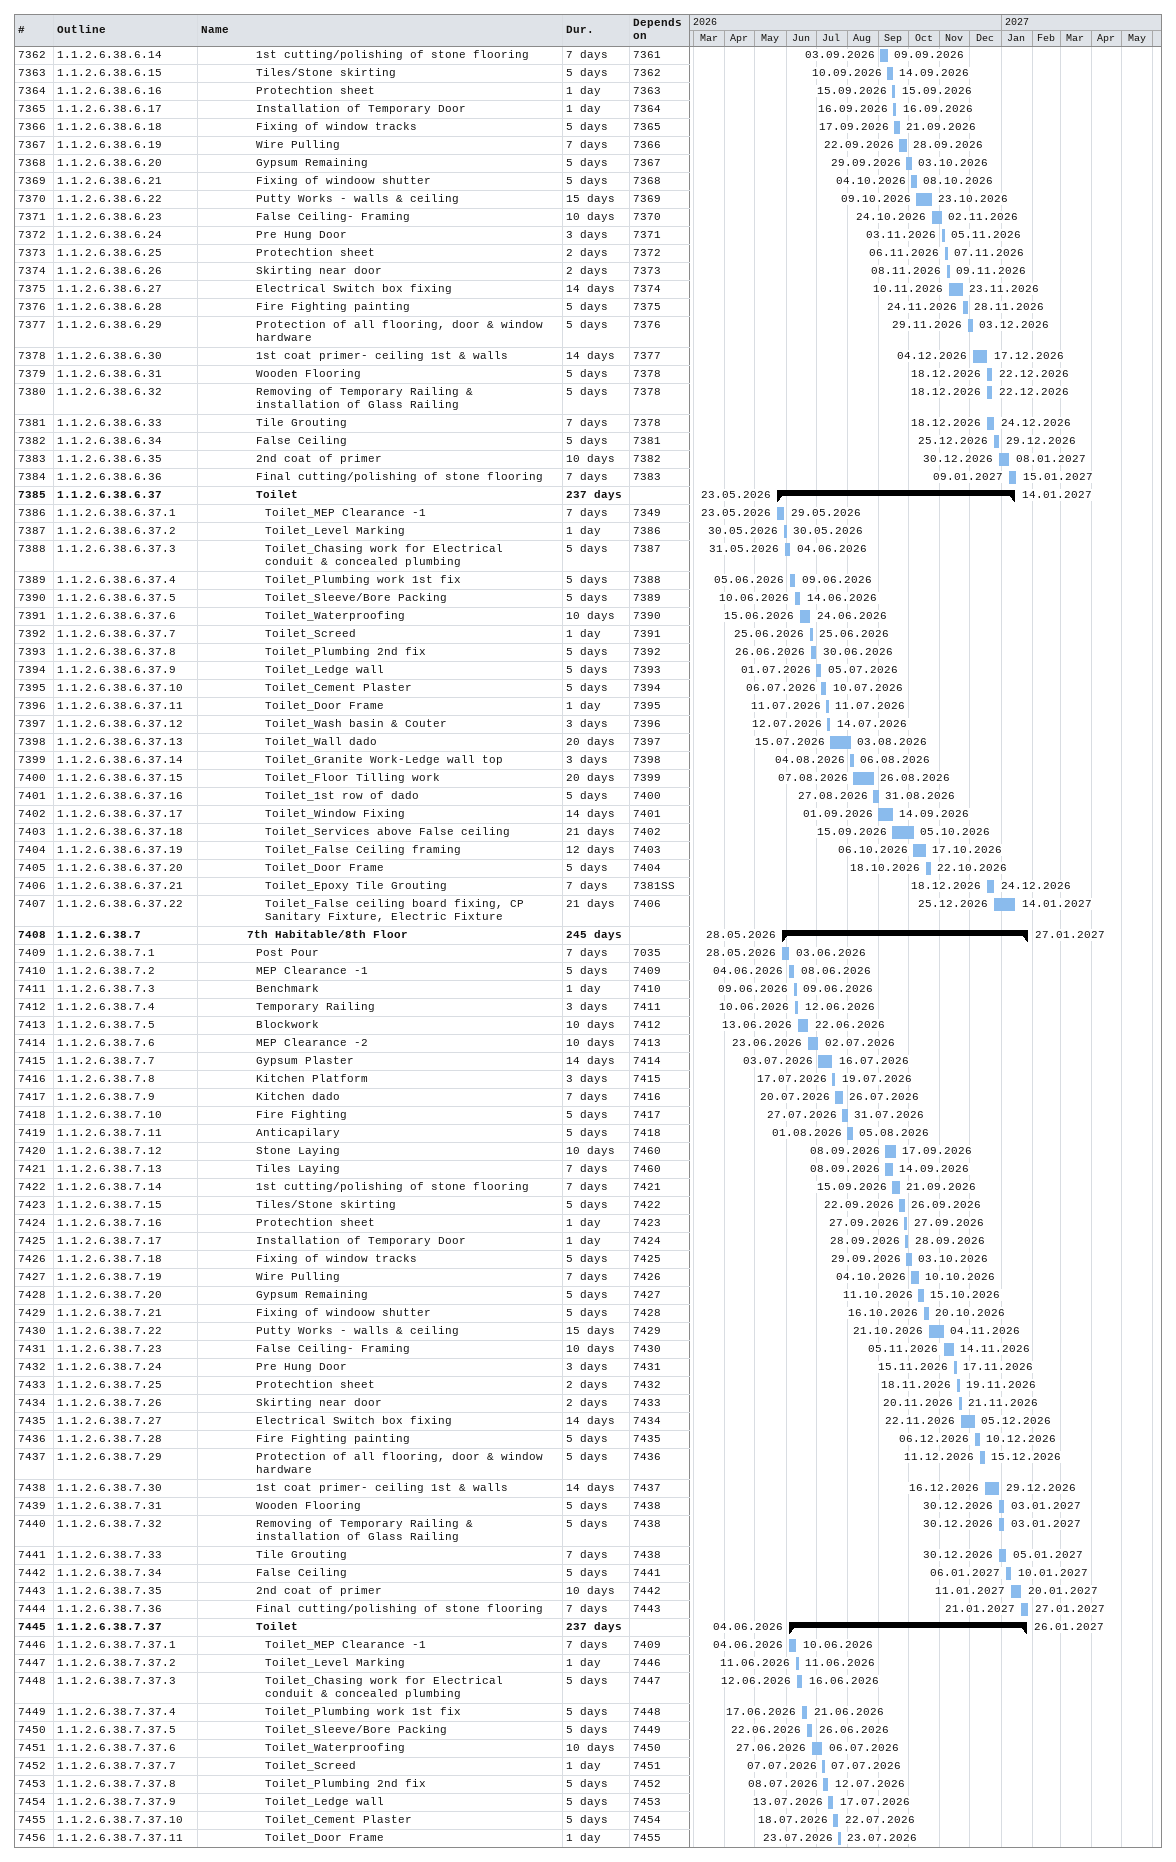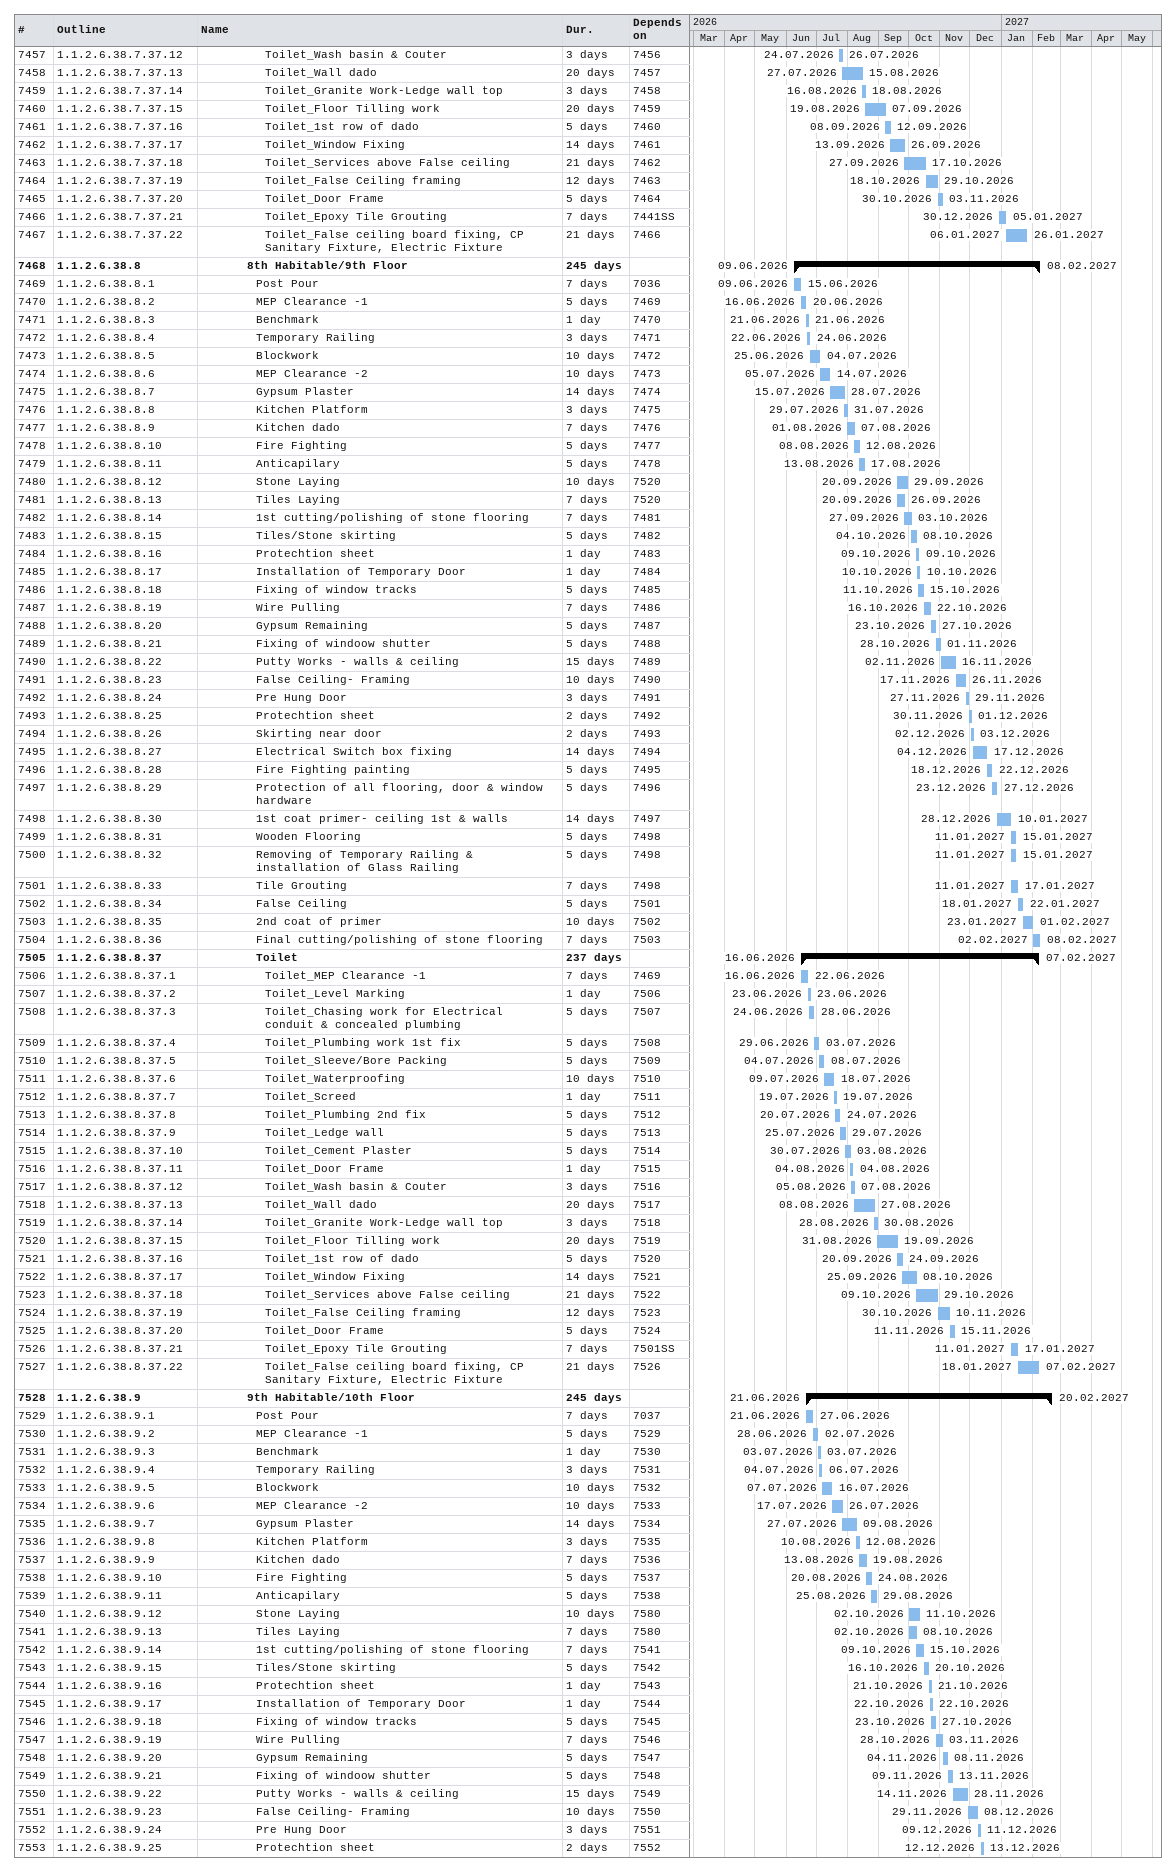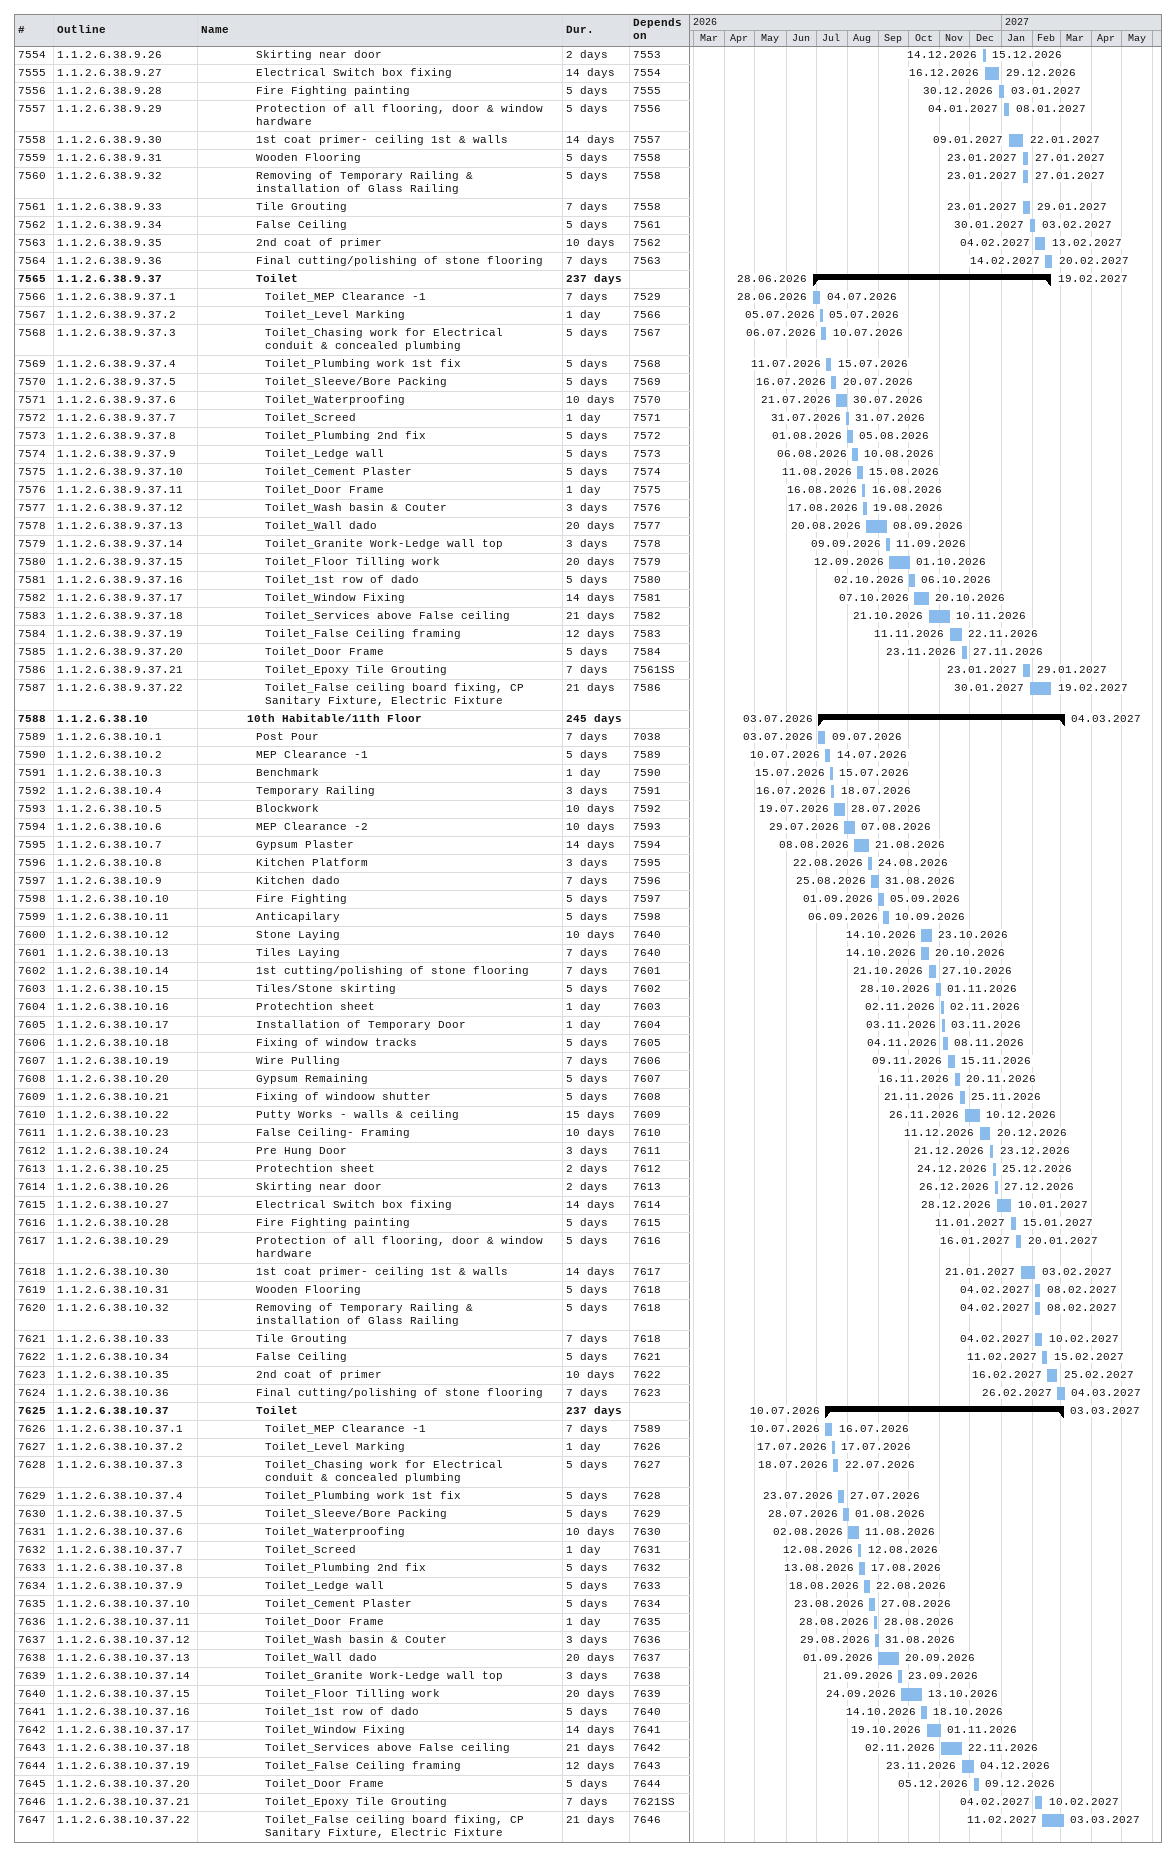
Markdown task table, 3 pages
| ID | WBS | Task | Duration | Start | Finish | Predecessors |
|---|---|---|---|---|---|---|
| 7362 | 1.1.2.6.38.6.14 | 1st cutting/polishing of stone flooring | 7d | 2026-09-03 | 2026-09-09 | 7361 |
| 7363 | 1.1.2.6.38.6.15 | Tiles/Stone skirting | 5d | 2026-09-10 | 2026-09-14 | 7362 |
| 7364 | 1.1.2.6.38.6.16 | Protechtion sheet | 1d | 2026-09-15 | 2026-09-15 | 7363 |
| 7365 | 1.1.2.6.38.6.17 | Installation of Temporary Door | 1d | 2026-09-16 | 2026-09-16 | 7364 |
| 7366 | 1.1.2.6.38.6.18 | Fixing of window tracks | 5d | 2026-09-17 | 2026-09-21 | 7365 |
| 7367 | 1.1.2.6.38.6.19 | Wire Pulling | 7d | 2026-09-22 | 2026-09-28 | 7366 |
| 7368 | 1.1.2.6.38.6.20 | Gypsum Remaining | 5d | 2026-09-29 | 2026-10-03 | 7367 |
| 7369 | 1.1.2.6.38.6.21 | Fixing of windoow shutter | 5d | 2026-10-04 | 2026-10-08 | 7368 |
| 7370 | 1.1.2.6.38.6.22 | Putty Works - walls & ceiling | 15d | 2026-10-09 | 2026-10-23 | 7369 |
| 7371 | 1.1.2.6.38.6.23 | False Ceiling- Framing | 10d | 2026-10-24 | 2026-11-02 | 7370 |
| 7372 | 1.1.2.6.38.6.24 | Pre Hung Door | 3d | 2026-11-03 | 2026-11-05 | 7371 |
| 7373 | 1.1.2.6.38.6.25 | Protechtion sheet | 2d | 2026-11-06 | 2026-11-07 | 7372 |
| 7374 | 1.1.2.6.38.6.26 | Skirting near door | 2d | 2026-11-08 | 2026-11-09 | 7373 |
| 7375 | 1.1.2.6.38.6.27 | Electrical Switch box fixing | 14d | 2026-11-10 | 2026-11-23 | 7374 |
| 7376 | 1.1.2.6.38.6.28 | Fire Fighting painting | 5d | 2026-11-24 | 2026-11-28 | 7375 |
| 7377 | 1.1.2.6.38.6.29 | Protection of all flooring, door & window hardware | 5d | 2026-11-29 | 2026-12-03 | 7376 |
| 7378 | 1.1.2.6.38.6.30 | 1st coat primer- ceiling 1st & walls | 14d | 2026-12-04 | 2026-12-17 | 7377 |
| 7379 | 1.1.2.6.38.6.31 | Wooden Flooring | 5d | 2026-12-18 | 2026-12-22 | 7378 |
| 7380 | 1.1.2.6.38.6.32 | Removing of Temporary Railing & installation of Glass Railing | 5d | 2026-12-18 | 2026-12-22 | 7378 |
| 7381 | 1.1.2.6.38.6.33 | Tile Grouting | 7d | 2026-12-18 | 2026-12-24 | 7378 |
| 7382 | 1.1.2.6.38.6.34 | False Ceiling | 5d | 2026-12-25 | 2026-12-29 | 7381 |
| 7383 | 1.1.2.6.38.6.35 | 2nd coat of primer | 10d | 2026-12-30 | 2027-01-08 | 7382 |
| 7384 | 1.1.2.6.38.6.36 | Final cutting/polishing of stone flooring | 7d | 2027-01-09 | 2027-01-15 | 7383 |
| 7385 | 1.1.2.6.38.6.37 | **Toilet** | 237d | 2026-05-23 | 2027-01-14 |  |
| 7386 | 1.1.2.6.38.6.37.1 | Toilet_MEP Clearance -1 | 7d | 2026-05-23 | 2026-05-29 | 7349 |
| 7387 | 1.1.2.6.38.6.37.2 | Toilet_Level Marking | 1d | 2026-05-30 | 2026-05-30 | 7386 |
| 7388 | 1.1.2.6.38.6.37.3 | Toilet_Chasing work for Electrical conduit & concealed plumbing | 5d | 2026-05-31 | 2026-06-04 | 7387 |
| 7389 | 1.1.2.6.38.6.37.4 | Toilet_Plumbing work 1st fix | 5d | 2026-06-05 | 2026-06-09 | 7388 |
| 7390 | 1.1.2.6.38.6.37.5 | Toilet_Sleeve/Bore Packing | 5d | 2026-06-10 | 2026-06-14 | 7389 |
| 7391 | 1.1.2.6.38.6.37.6 | Toilet_Waterproofing | 10d | 2026-06-15 | 2026-06-24 | 7390 |
| 7392 | 1.1.2.6.38.6.37.7 | Toilet_Screed | 1d | 2026-06-25 | 2026-06-25 | 7391 |
| 7393 | 1.1.2.6.38.6.37.8 | Toilet_Plumbing 2nd fix | 5d | 2026-06-26 | 2026-06-30 | 7392 |
| 7394 | 1.1.2.6.38.6.37.9 | Toilet_Ledge wall | 5d | 2026-07-01 | 2026-07-05 | 7393 |
| 7395 | 1.1.2.6.38.6.37.10 | Toilet_Cement Plaster | 5d | 2026-07-06 | 2026-07-10 | 7394 |
| 7396 | 1.1.2.6.38.6.37.11 | Toilet_Door Frame | 1d | 2026-07-11 | 2026-07-11 | 7395 |
| 7397 | 1.1.2.6.38.6.37.12 | Toilet_Wash basin & Couter | 3d | 2026-07-12 | 2026-07-14 | 7396 |
| 7398 | 1.1.2.6.38.6.37.13 | Toilet_Wall dado | 20d | 2026-07-15 | 2026-08-03 | 7397 |
| 7399 | 1.1.2.6.38.6.37.14 | Toilet_Granite Work-Ledge wall top | 3d | 2026-08-04 | 2026-08-06 | 7398 |
| 7400 | 1.1.2.6.38.6.37.15 | Toilet_Floor Tilling work | 20d | 2026-08-07 | 2026-08-26 | 7399 |
| 7401 | 1.1.2.6.38.6.37.16 | Toilet_1st row of dado | 5d | 2026-08-27 | 2026-08-31 | 7400 |
| 7402 | 1.1.2.6.38.6.37.17 | Toilet_Window Fixing | 14d | 2026-09-01 | 2026-09-14 | 7401 |
| 7403 | 1.1.2.6.38.6.37.18 | Toilet_Services above False ceiling | 21d | 2026-09-15 | 2026-10-05 | 7402 |
| 7404 | 1.1.2.6.38.6.37.19 | Toilet_False Ceiling framing | 12d | 2026-10-06 | 2026-10-17 | 7403 |
| 7405 | 1.1.2.6.38.6.37.20 | Toilet_Door Frame | 5d | 2026-10-18 | 2026-10-22 | 7404 |
| 7406 | 1.1.2.6.38.6.37.21 | Toilet_Epoxy Tile Grouting | 7d | 2026-12-18 | 2026-12-24 | 7381SS |
| 7407 | 1.1.2.6.38.6.37.22 | Toilet_False ceiling board fixing, CP Sanitary Fixture, Electric Fixture | 21d | 2026-12-25 | 2027-01-14 | 7406 |
| 7408 | 1.1.2.6.38.7 | **7th Habitable/8th Floor** | 245d | 2026-05-28 | 2027-01-27 |  |
| 7409 | 1.1.2.6.38.7.1 | Post Pour | 7d | 2026-05-28 | 2026-06-03 | 7035 |
| 7410 | 1.1.2.6.38.7.2 | MEP Clearance -1 | 5d | 2026-06-04 | 2026-06-08 | 7409 |
| 7411 | 1.1.2.6.38.7.3 | Benchmark | 1d | 2026-06-09 | 2026-06-09 | 7410 |
| 7412 | 1.1.2.6.38.7.4 | Temporary Railing | 3d | 2026-06-10 | 2026-06-12 | 7411 |
| 7413 | 1.1.2.6.38.7.5 | Blockwork | 10d | 2026-06-13 | 2026-06-22 | 7412 |
| 7414 | 1.1.2.6.38.7.6 | MEP Clearance -2 | 10d | 2026-06-23 | 2026-07-02 | 7413 |
| 7415 | 1.1.2.6.38.7.7 | Gypsum Plaster | 14d | 2026-07-03 | 2026-07-16 | 7414 |
| 7416 | 1.1.2.6.38.7.8 | Kitchen Platform | 3d | 2026-07-17 | 2026-07-19 | 7415 |
| 7417 | 1.1.2.6.38.7.9 | Kitchen dado | 7d | 2026-07-20 | 2026-07-26 | 7416 |
| 7418 | 1.1.2.6.38.7.10 | Fire Fighting | 5d | 2026-07-27 | 2026-07-31 | 7417 |
| 7419 | 1.1.2.6.38.7.11 | Anticapilary | 5d | 2026-08-01 | 2026-08-05 | 7418 |
| 7420 | 1.1.2.6.38.7.12 | Stone Laying | 10d | 2026-09-08 | 2026-09-17 | 7460 |
| 7421 | 1.1.2.6.38.7.13 | Tiles Laying | 7d | 2026-09-08 | 2026-09-14 | 7460 |
| 7422 | 1.1.2.6.38.7.14 | 1st cutting/polishing of stone flooring | 7d | 2026-09-15 | 2026-09-21 | 7421 |
| 7423 | 1.1.2.6.38.7.15 | Tiles/Stone skirting | 5d | 2026-09-22 | 2026-09-26 | 7422 |
| 7424 | 1.1.2.6.38.7.16 | Protechtion sheet | 1d | 2026-09-27 | 2026-09-27 | 7423 |
| 7425 | 1.1.2.6.38.7.17 | Installation of Temporary Door | 1d | 2026-09-28 | 2026-09-28 | 7424 |
| 7426 | 1.1.2.6.38.7.18 | Fixing of window tracks | 5d | 2026-09-29 | 2026-10-03 | 7425 |
| 7427 | 1.1.2.6.38.7.19 | Wire Pulling | 7d | 2026-10-04 | 2026-10-10 | 7426 |
| 7428 | 1.1.2.6.38.7.20 | Gypsum Remaining | 5d | 2026-10-11 | 2026-10-15 | 7427 |
| 7429 | 1.1.2.6.38.7.21 | Fixing of windoow shutter | 5d | 2026-10-16 | 2026-10-20 | 7428 |
| 7430 | 1.1.2.6.38.7.22 | Putty Works - walls & ceiling | 15d | 2026-10-21 | 2026-11-04 | 7429 |
| 7431 | 1.1.2.6.38.7.23 | False Ceiling- Framing | 10d | 2026-11-05 | 2026-11-14 | 7430 |
| 7432 | 1.1.2.6.38.7.24 | Pre Hung Door | 3d | 2026-11-15 | 2026-11-17 | 7431 |
| 7433 | 1.1.2.6.38.7.25 | Protechtion sheet | 2d | 2026-11-18 | 2026-11-19 | 7432 |
| 7434 | 1.1.2.6.38.7.26 | Skirting near door | 2d | 2026-11-20 | 2026-11-21 | 7433 |
| 7435 | 1.1.2.6.38.7.27 | Electrical Switch box fixing | 14d | 2026-11-22 | 2026-12-05 | 7434 |
| 7436 | 1.1.2.6.38.7.28 | Fire Fighting painting | 5d | 2026-12-06 | 2026-12-10 | 7435 |
| 7437 | 1.1.2.6.38.7.29 | Protection of all flooring, door & window hardware | 5d | 2026-12-11 | 2026-12-15 | 7436 |
| 7438 | 1.1.2.6.38.7.30 | 1st coat primer- ceiling 1st & walls | 14d | 2026-12-16 | 2026-12-29 | 7437 |
| 7439 | 1.1.2.6.38.7.31 | Wooden Flooring | 5d | 2026-12-30 | 2027-01-03 | 7438 |
| 7440 | 1.1.2.6.38.7.32 | Removing of Temporary Railing & installation of Glass Railing | 5d | 2026-12-30 | 2027-01-03 | 7438 |
| 7441 | 1.1.2.6.38.7.33 | Tile Grouting | 7d | 2026-12-30 | 2027-01-05 | 7438 |
| 7442 | 1.1.2.6.38.7.34 | False Ceiling | 5d | 2027-01-06 | 2027-01-10 | 7441 |
| 7443 | 1.1.2.6.38.7.35 | 2nd coat of primer | 10d | 2027-01-11 | 2027-01-20 | 7442 |
| 7444 | 1.1.2.6.38.7.36 | Final cutting/polishing of stone flooring | 7d | 2027-01-21 | 2027-01-27 | 7443 |
| 7445 | 1.1.2.6.38.7.37 | **Toilet** | 237d | 2026-06-04 | 2027-01-26 |  |
| 7446 | 1.1.2.6.38.7.37.1 | Toilet_MEP Clearance -1 | 7d | 2026-06-04 | 2026-06-10 | 7409 |
| 7447 | 1.1.2.6.38.7.37.2 | Toilet_Level Marking | 1d | 2026-06-11 | 2026-06-11 | 7446 |
| 7448 | 1.1.2.6.38.7.37.3 | Toilet_Chasing work for Electrical conduit & concealed plumbing | 5d | 2026-06-12 | 2026-06-16 | 7447 |
| 7449 | 1.1.2.6.38.7.37.4 | Toilet_Plumbing work 1st fix | 5d | 2026-06-17 | 2026-06-21 | 7448 |
| 7450 | 1.1.2.6.38.7.37.5 | Toilet_Sleeve/Bore Packing | 5d | 2026-06-22 | 2026-06-26 | 7449 |
| 7451 | 1.1.2.6.38.7.37.6 | Toilet_Waterproofing | 10d | 2026-06-27 | 2026-07-06 | 7450 |
| 7452 | 1.1.2.6.38.7.37.7 | Toilet_Screed | 1d | 2026-07-07 | 2026-07-07 | 7451 |
| 7453 | 1.1.2.6.38.7.37.8 | Toilet_Plumbing 2nd fix | 5d | 2026-07-08 | 2026-07-12 | 7452 |
| 7454 | 1.1.2.6.38.7.37.9 | Toilet_Ledge wall | 5d | 2026-07-13 | 2026-07-17 | 7453 |
| 7455 | 1.1.2.6.38.7.37.10 | Toilet_Cement Plaster | 5d | 2026-07-18 | 2026-07-22 | 7454 |
| 7456 | 1.1.2.6.38.7.37.11 | Toilet_Door Frame | 1d | 2026-07-23 | 2026-07-23 | 7455 |
| 7457 | 1.1.2.6.38.7.37.12 | Toilet_Wash basin & Couter | 3d | 2026-07-24 | 2026-07-26 | 7456 |
| 7458 | 1.1.2.6.38.7.37.13 | Toilet_Wall dado | 20d | 2026-07-27 | 2026-08-15 | 7457 |
| 7459 | 1.1.2.6.38.7.37.14 | Toilet_Granite Work-Ledge wall top | 3d | 2026-08-16 | 2026-08-18 | 7458 |
| 7460 | 1.1.2.6.38.7.37.15 | Toilet_Floor Tilling work | 20d | 2026-08-19 | 2026-09-07 | 7459 |
| 7461 | 1.1.2.6.38.7.37.16 | Toilet_1st row of dado | 5d | 2026-09-08 | 2026-09-12 | 7460 |
| 7462 | 1.1.2.6.38.7.37.17 | Toilet_Window Fixing | 14d | 2026-09-13 | 2026-09-26 | 7461 |
| 7463 | 1.1.2.6.38.7.37.18 | Toilet_Services above False ceiling | 21d | 2026-09-27 | 2026-10-17 | 7462 |
| 7464 | 1.1.2.6.38.7.37.19 | Toilet_False Ceiling framing | 12d | 2026-10-18 | 2026-10-29 | 7463 |
| 7465 | 1.1.2.6.38.7.37.20 | Toilet_Door Frame | 5d | 2026-10-30 | 2026-11-03 | 7464 |
| 7466 | 1.1.2.6.38.7.37.21 | Toilet_Epoxy Tile Grouting | 7d | 2026-12-30 | 2027-01-05 | 7441SS |
| 7467 | 1.1.2.6.38.7.37.22 | Toilet_False ceiling board fixing, CP Sanitary Fixture, Electric Fixture | 21d | 2027-01-06 | 2027-01-26 | 7466 |
| 7468 | 1.1.2.6.38.8 | **8th Habitable/9th Floor** | 245d | 2026-06-09 | 2027-02-08 |  |
| 7469 | 1.1.2.6.38.8.1 | Post Pour | 7d | 2026-06-09 | 2026-06-15 | 7036 |
| 7470 | 1.1.2.6.38.8.2 | MEP Clearance -1 | 5d | 2026-06-16 | 2026-06-20 | 7469 |
| 7471 | 1.1.2.6.38.8.3 | Benchmark | 1d | 2026-06-21 | 2026-06-21 | 7470 |
| 7472 | 1.1.2.6.38.8.4 | Temporary Railing | 3d | 2026-06-22 | 2026-06-24 | 7471 |
| 7473 | 1.1.2.6.38.8.5 | Blockwork | 10d | 2026-06-25 | 2026-07-04 | 7472 |
| 7474 | 1.1.2.6.38.8.6 | MEP Clearance -2 | 10d | 2026-07-05 | 2026-07-14 | 7473 |
| 7475 | 1.1.2.6.38.8.7 | Gypsum Plaster | 14d | 2026-07-15 | 2026-07-28 | 7474 |
| 7476 | 1.1.2.6.38.8.8 | Kitchen Platform | 3d | 2026-07-29 | 2026-07-31 | 7475 |
| 7477 | 1.1.2.6.38.8.9 | Kitchen dado | 7d | 2026-08-01 | 2026-08-07 | 7476 |
| 7478 | 1.1.2.6.38.8.10 | Fire Fighting | 5d | 2026-08-08 | 2026-08-12 | 7477 |
| 7479 | 1.1.2.6.38.8.11 | Anticapilary | 5d | 2026-08-13 | 2026-08-17 | 7478 |
| 7480 | 1.1.2.6.38.8.12 | Stone Laying | 10d | 2026-09-20 | 2026-09-29 | 7520 |
| 7481 | 1.1.2.6.38.8.13 | Tiles Laying | 7d | 2026-09-20 | 2026-09-26 | 7520 |
| 7482 | 1.1.2.6.38.8.14 | 1st cutting/polishing of stone flooring | 7d | 2026-09-27 | 2026-10-03 | 7481 |
| 7483 | 1.1.2.6.38.8.15 | Tiles/Stone skirting | 5d | 2026-10-04 | 2026-10-08 | 7482 |
| 7484 | 1.1.2.6.38.8.16 | Protechtion sheet | 1d | 2026-10-09 | 2026-10-09 | 7483 |
| 7485 | 1.1.2.6.38.8.17 | Installation of Temporary Door | 1d | 2026-10-10 | 2026-10-10 | 7484 |
| 7486 | 1.1.2.6.38.8.18 | Fixing of window tracks | 5d | 2026-10-11 | 2026-10-15 | 7485 |
| 7487 | 1.1.2.6.38.8.19 | Wire Pulling | 7d | 2026-10-16 | 2026-10-22 | 7486 |
| 7488 | 1.1.2.6.38.8.20 | Gypsum Remaining | 5d | 2026-10-23 | 2026-10-27 | 7487 |
| 7489 | 1.1.2.6.38.8.21 | Fixing of windoow shutter | 5d | 2026-10-28 | 2026-11-01 | 7488 |
| 7490 | 1.1.2.6.38.8.22 | Putty Works - walls & ceiling | 15d | 2026-11-02 | 2026-11-16 | 7489 |
| 7491 | 1.1.2.6.38.8.23 | False Ceiling- Framing | 10d | 2026-11-17 | 2026-11-26 | 7490 |
| 7492 | 1.1.2.6.38.8.24 | Pre Hung Door | 3d | 2026-11-27 | 2026-11-29 | 7491 |
| 7493 | 1.1.2.6.38.8.25 | Protechtion sheet | 2d | 2026-11-30 | 2026-12-01 | 7492 |
| 7494 | 1.1.2.6.38.8.26 | Skirting near door | 2d | 2026-12-02 | 2026-12-03 | 7493 |
| 7495 | 1.1.2.6.38.8.27 | Electrical Switch box fixing | 14d | 2026-12-04 | 2026-12-17 | 7494 |
| 7496 | 1.1.2.6.38.8.28 | Fire Fighting painting | 5d | 2026-12-18 | 2026-12-22 | 7495 |
| 7497 | 1.1.2.6.38.8.29 | Protection of all flooring, door & window hardware | 5d | 2026-12-23 | 2026-12-27 | 7496 |
| 7498 | 1.1.2.6.38.8.30 | 1st coat primer- ceiling 1st & walls | 14d | 2026-12-28 | 2027-01-10 | 7497 |
| 7499 | 1.1.2.6.38.8.31 | Wooden Flooring | 5d | 2027-01-11 | 2027-01-15 | 7498 |
| 7500 | 1.1.2.6.38.8.32 | Removing of Temporary Railing & installation of Glass Railing | 5d | 2027-01-11 | 2027-01-15 | 7498 |
| 7501 | 1.1.2.6.38.8.33 | Tile Grouting | 7d | 2027-01-11 | 2027-01-17 | 7498 |
| 7502 | 1.1.2.6.38.8.34 | False Ceiling | 5d | 2027-01-18 | 2027-01-22 | 7501 |
| 7503 | 1.1.2.6.38.8.35 | 2nd coat of primer | 10d | 2027-01-23 | 2027-02-01 | 7502 |
| 7504 | 1.1.2.6.38.8.36 | Final cutting/polishing of stone flooring | 7d | 2027-02-02 | 2027-02-08 | 7503 |
| 7505 | 1.1.2.6.38.8.37 | **Toilet** | 237d | 2026-06-16 | 2027-02-07 |  |
| 7506 | 1.1.2.6.38.8.37.1 | Toilet_MEP Clearance -1 | 7d | 2026-06-16 | 2026-06-22 | 7469 |
| 7507 | 1.1.2.6.38.8.37.2 | Toilet_Level Marking | 1d | 2026-06-23 | 2026-06-23 | 7506 |
| 7508 | 1.1.2.6.38.8.37.3 | Toilet_Chasing work for Electrical conduit & concealed plumbing | 5d | 2026-06-24 | 2026-06-28 | 7507 |
| 7509 | 1.1.2.6.38.8.37.4 | Toilet_Plumbing work 1st fix | 5d | 2026-06-29 | 2026-07-03 | 7508 |
| 7510 | 1.1.2.6.38.8.37.5 | Toilet_Sleeve/Bore Packing | 5d | 2026-07-04 | 2026-07-08 | 7509 |
| 7511 | 1.1.2.6.38.8.37.6 | Toilet_Waterproofing | 10d | 2026-07-09 | 2026-07-18 | 7510 |
| 7512 | 1.1.2.6.38.8.37.7 | Toilet_Screed | 1d | 2026-07-19 | 2026-07-19 | 7511 |
| 7513 | 1.1.2.6.38.8.37.8 | Toilet_Plumbing 2nd fix | 5d | 2026-07-20 | 2026-07-24 | 7512 |
| 7514 | 1.1.2.6.38.8.37.9 | Toilet_Ledge wall | 5d | 2026-07-25 | 2026-07-29 | 7513 |
| 7515 | 1.1.2.6.38.8.37.10 | Toilet_Cement Plaster | 5d | 2026-07-30 | 2026-08-03 | 7514 |
| 7516 | 1.1.2.6.38.8.37.11 | Toilet_Door Frame | 1d | 2026-08-04 | 2026-08-04 | 7515 |
| 7517 | 1.1.2.6.38.8.37.12 | Toilet_Wash basin & Couter | 3d | 2026-08-05 | 2026-08-07 | 7516 |
| 7518 | 1.1.2.6.38.8.37.13 | Toilet_Wall dado | 20d | 2026-08-08 | 2026-08-27 | 7517 |
| 7519 | 1.1.2.6.38.8.37.14 | Toilet_Granite Work-Ledge wall top | 3d | 2026-08-28 | 2026-08-30 | 7518 |
| 7520 | 1.1.2.6.38.8.37.15 | Toilet_Floor Tilling work | 20d | 2026-08-31 | 2026-09-19 | 7519 |
| 7521 | 1.1.2.6.38.8.37.16 | Toilet_1st row of dado | 5d | 2026-09-20 | 2026-09-24 | 7520 |
| 7522 | 1.1.2.6.38.8.37.17 | Toilet_Window Fixing | 14d | 2026-09-25 | 2026-10-08 | 7521 |
| 7523 | 1.1.2.6.38.8.37.18 | Toilet_Services above False ceiling | 21d | 2026-10-09 | 2026-10-29 | 7522 |
| 7524 | 1.1.2.6.38.8.37.19 | Toilet_False Ceiling framing | 12d | 2026-10-30 | 2026-11-10 | 7523 |
| 7525 | 1.1.2.6.38.8.37.20 | Toilet_Door Frame | 5d | 2026-11-11 | 2026-11-15 | 7524 |
| 7526 | 1.1.2.6.38.8.37.21 | Toilet_Epoxy Tile Grouting | 7d | 2027-01-11 | 2027-01-17 | 7501SS |
| 7527 | 1.1.2.6.38.8.37.22 | Toilet_False ceiling board fixing, CP Sanitary Fixture, Electric Fixture | 21d | 2027-01-18 | 2027-02-07 | 7526 |
| 7528 | 1.1.2.6.38.9 | **9th Habitable/10th Floor** | 245d | 2026-06-21 | 2027-02-20 |  |
| 7529 | 1.1.2.6.38.9.1 | Post Pour | 7d | 2026-06-21 | 2026-06-27 | 7037 |
| 7530 | 1.1.2.6.38.9.2 | MEP Clearance -1 | 5d | 2026-06-28 | 2026-07-02 | 7529 |
| 7531 | 1.1.2.6.38.9.3 | Benchmark | 1d | 2026-07-03 | 2026-07-03 | 7530 |
| 7532 | 1.1.2.6.38.9.4 | Temporary Railing | 3d | 2026-07-04 | 2026-07-06 | 7531 |
| 7533 | 1.1.2.6.38.9.5 | Blockwork | 10d | 2026-07-07 | 2026-07-16 | 7532 |
| 7534 | 1.1.2.6.38.9.6 | MEP Clearance -2 | 10d | 2026-07-17 | 2026-07-26 | 7533 |
| 7535 | 1.1.2.6.38.9.7 | Gypsum Plaster | 14d | 2026-07-27 | 2026-08-09 | 7534 |
| 7536 | 1.1.2.6.38.9.8 | Kitchen Platform | 3d | 2026-08-10 | 2026-08-12 | 7535 |
| 7537 | 1.1.2.6.38.9.9 | Kitchen dado | 7d | 2026-08-13 | 2026-08-19 | 7536 |
| 7538 | 1.1.2.6.38.9.10 | Fire Fighting | 5d | 2026-08-20 | 2026-08-24 | 7537 |
| 7539 | 1.1.2.6.38.9.11 | Anticapilary | 5d | 2026-08-25 | 2026-08-29 | 7538 |
| 7540 | 1.1.2.6.38.9.12 | Stone Laying | 10d | 2026-10-02 | 2026-10-11 | 7580 |
| 7541 | 1.1.2.6.38.9.13 | Tiles Laying | 7d | 2026-10-02 | 2026-10-08 | 7580 |
| 7542 | 1.1.2.6.38.9.14 | 1st cutting/polishing of stone flooring | 7d | 2026-10-09 | 2026-10-15 | 7541 |
| 7543 | 1.1.2.6.38.9.15 | Tiles/Stone skirting | 5d | 2026-10-16 | 2026-10-20 | 7542 |
| 7544 | 1.1.2.6.38.9.16 | Protechtion sheet | 1d | 2026-10-21 | 2026-10-21 | 7543 |
| 7545 | 1.1.2.6.38.9.17 | Installation of Temporary Door | 1d | 2026-10-22 | 2026-10-22 | 7544 |
| 7546 | 1.1.2.6.38.9.18 | Fixing of window tracks | 5d | 2026-10-23 | 2026-10-27 | 7545 |
| 7547 | 1.1.2.6.38.9.19 | Wire Pulling | 7d | 2026-10-28 | 2026-11-03 | 7546 |
| 7548 | 1.1.2.6.38.9.20 | Gypsum Remaining | 5d | 2026-11-04 | 2026-11-08 | 7547 |
| 7549 | 1.1.2.6.38.9.21 | Fixing of windoow shutter | 5d | 2026-11-09 | 2026-11-13 | 7548 |
| 7550 | 1.1.2.6.38.9.22 | Putty Works - walls & ceiling | 15d | 2026-11-14 | 2026-11-28 | 7549 |
| 7551 | 1.1.2.6.38.9.23 | False Ceiling- Framing | 10d | 2026-11-29 | 2026-12-08 | 7550 |
| 7552 | 1.1.2.6.38.9.24 | Pre Hung Door | 3d | 2026-12-09 | 2026-12-11 | 7551 |
| 7553 | 1.1.2.6.38.9.25 | Protechtion sheet | 2d | 2026-12-12 | 2026-12-13 | 7552 |
| 7554 | 1.1.2.6.38.9.26 | Skirting near door | 2d | 2026-12-14 | 2026-12-15 | 7553 |
| 7555 | 1.1.2.6.38.9.27 | Electrical Switch box fixing | 14d | 2026-12-16 | 2026-12-29 | 7554 |
| 7556 | 1.1.2.6.38.9.28 | Fire Fighting painting | 5d | 2026-12-30 | 2027-01-03 | 7555 |
| 7557 | 1.1.2.6.38.9.29 | Protection of all flooring, door & window hardware | 5d | 2027-01-04 | 2027-01-08 | 7556 |
| 7558 | 1.1.2.6.38.9.30 | 1st coat primer- ceiling 1st & walls | 14d | 2027-01-09 | 2027-01-22 | 7557 |
| 7559 | 1.1.2.6.38.9.31 | Wooden Flooring | 5d | 2027-01-23 | 2027-01-27 | 7558 |
| 7560 | 1.1.2.6.38.9.32 | Removing of Temporary Railing & installation of Glass Railing | 5d | 2027-01-23 | 2027-01-27 | 7558 |
| 7561 | 1.1.2.6.38.9.33 | Tile Grouting | 7d | 2027-01-23 | 2027-01-29 | 7558 |
| 7562 | 1.1.2.6.38.9.34 | False Ceiling | 5d | 2027-01-30 | 2027-02-03 | 7561 |
| 7563 | 1.1.2.6.38.9.35 | 2nd coat of primer | 10d | 2027-02-04 | 2027-02-13 | 7562 |
| 7564 | 1.1.2.6.38.9.36 | Final cutting/polishing of stone flooring | 7d | 2027-02-14 | 2027-02-20 | 7563 |
| 7565 | 1.1.2.6.38.9.37 | **Toilet** | 237d | 2026-06-28 | 2027-02-19 |  |
| 7566 | 1.1.2.6.38.9.37.1 | Toilet_MEP Clearance -1 | 7d | 2026-06-28 | 2026-07-04 | 7529 |
| 7567 | 1.1.2.6.38.9.37.2 | Toilet_Level Marking | 1d | 2026-07-05 | 2026-07-05 | 7566 |
| 7568 | 1.1.2.6.38.9.37.3 | Toilet_Chasing work for Electrical conduit & concealed plumbing | 5d | 2026-07-06 | 2026-07-10 | 7567 |
| 7569 | 1.1.2.6.38.9.37.4 | Toilet_Plumbing work 1st fix | 5d | 2026-07-11 | 2026-07-15 | 7568 |
| 7570 | 1.1.2.6.38.9.37.5 | Toilet_Sleeve/Bore Packing | 5d | 2026-07-16 | 2026-07-20 | 7569 |
| 7571 | 1.1.2.6.38.9.37.6 | Toilet_Waterproofing | 10d | 2026-07-21 | 2026-07-30 | 7570 |
| 7572 | 1.1.2.6.38.9.37.7 | Toilet_Screed | 1d | 2026-07-31 | 2026-07-31 | 7571 |
| 7573 | 1.1.2.6.38.9.37.8 | Toilet_Plumbing 2nd fix | 5d | 2026-08-01 | 2026-08-05 | 7572 |
| 7574 | 1.1.2.6.38.9.37.9 | Toilet_Ledge wall | 5d | 2026-08-06 | 2026-08-10 | 7573 |
| 7575 | 1.1.2.6.38.9.37.10 | Toilet_Cement Plaster | 5d | 2026-08-11 | 2026-08-15 | 7574 |
| 7576 | 1.1.2.6.38.9.37.11 | Toilet_Door Frame | 1d | 2026-08-16 | 2026-08-16 | 7575 |
| 7577 | 1.1.2.6.38.9.37.12 | Toilet_Wash basin & Couter | 3d | 2026-08-17 | 2026-08-19 | 7576 |
| 7578 | 1.1.2.6.38.9.37.13 | Toilet_Wall dado | 20d | 2026-08-20 | 2026-09-08 | 7577 |
| 7579 | 1.1.2.6.38.9.37.14 | Toilet_Granite Work-Ledge wall top | 3d | 2026-09-09 | 2026-09-11 | 7578 |
| 7580 | 1.1.2.6.38.9.37.15 | Toilet_Floor Tilling work | 20d | 2026-09-12 | 2026-10-01 | 7579 |
| 7581 | 1.1.2.6.38.9.37.16 | Toilet_1st row of dado | 5d | 2026-10-02 | 2026-10-06 | 7580 |
| 7582 | 1.1.2.6.38.9.37.17 | Toilet_Window Fixing | 14d | 2026-10-07 | 2026-10-20 | 7581 |
| 7583 | 1.1.2.6.38.9.37.18 | Toilet_Services above False ceiling | 21d | 2026-10-21 | 2026-11-10 | 7582 |
| 7584 | 1.1.2.6.38.9.37.19 | Toilet_False Ceiling framing | 12d | 2026-11-11 | 2026-11-22 | 7583 |
| 7585 | 1.1.2.6.38.9.37.20 | Toilet_Door Frame | 5d | 2026-11-23 | 2026-11-27 | 7584 |
| 7586 | 1.1.2.6.38.9.37.21 | Toilet_Epoxy Tile Grouting | 7d | 2027-01-23 | 2027-01-29 | 7561SS |
| 7587 | 1.1.2.6.38.9.37.22 | Toilet_False ceiling board fixing, CP Sanitary Fixture, Electric Fixture | 21d | 2027-01-30 | 2027-02-19 | 7586 |
| 7588 | 1.1.2.6.38.10 | **10th Habitable/11th Floor** | 245d | 2026-07-03 | 2027-03-04 |  |
| 7589 | 1.1.2.6.38.10.1 | Post Pour | 7d | 2026-07-03 | 2026-07-09 | 7038 |
| 7590 | 1.1.2.6.38.10.2 | MEP Clearance -1 | 5d | 2026-07-10 | 2026-07-14 | 7589 |
| 7591 | 1.1.2.6.38.10.3 | Benchmark | 1d | 2026-07-15 | 2026-07-15 | 7590 |
| 7592 | 1.1.2.6.38.10.4 | Temporary Railing | 3d | 2026-07-16 | 2026-07-18 | 7591 |
| 7593 | 1.1.2.6.38.10.5 | Blockwork | 10d | 2026-07-19 | 2026-07-28 | 7592 |
| 7594 | 1.1.2.6.38.10.6 | MEP Clearance -2 | 10d | 2026-07-29 | 2026-08-07 | 7593 |
| 7595 | 1.1.2.6.38.10.7 | Gypsum Plaster | 14d | 2026-08-08 | 2026-08-21 | 7594 |
| 7596 | 1.1.2.6.38.10.8 | Kitchen Platform | 3d | 2026-08-22 | 2026-08-24 | 7595 |
| 7597 | 1.1.2.6.38.10.9 | Kitchen dado | 7d | 2026-08-25 | 2026-08-31 | 7596 |
| 7598 | 1.1.2.6.38.10.10 | Fire Fighting | 5d | 2026-09-01 | 2026-09-05 | 7597 |
| 7599 | 1.1.2.6.38.10.11 | Anticapilary | 5d | 2026-09-06 | 2026-09-10 | 7598 |
| 7600 | 1.1.2.6.38.10.12 | Stone Laying | 10d | 2026-10-14 | 2026-10-23 | 7640 |
| 7601 | 1.1.2.6.38.10.13 | Tiles Laying | 7d | 2026-10-14 | 2026-10-20 | 7640 |
| 7602 | 1.1.2.6.38.10.14 | 1st cutting/polishing of stone flooring | 7d | 2026-10-21 | 2026-10-27 | 7601 |
| 7603 | 1.1.2.6.38.10.15 | Tiles/Stone skirting | 5d | 2026-10-28 | 2026-11-01 | 7602 |
| 7604 | 1.1.2.6.38.10.16 | Protechtion sheet | 1d | 2026-11-02 | 2026-11-02 | 7603 |
| 7605 | 1.1.2.6.38.10.17 | Installation of Temporary Door | 1d | 2026-11-03 | 2026-11-03 | 7604 |
| 7606 | 1.1.2.6.38.10.18 | Fixing of window tracks | 5d | 2026-11-04 | 2026-11-08 | 7605 |
| 7607 | 1.1.2.6.38.10.19 | Wire Pulling | 7d | 2026-11-09 | 2026-11-15 | 7606 |
| 7608 | 1.1.2.6.38.10.20 | Gypsum Remaining | 5d | 2026-11-16 | 2026-11-20 | 7607 |
| 7609 | 1.1.2.6.38.10.21 | Fixing of windoow shutter | 5d | 2026-11-21 | 2026-11-25 | 7608 |
| 7610 | 1.1.2.6.38.10.22 | Putty Works - walls & ceiling | 15d | 2026-11-26 | 2026-12-10 | 7609 |
| 7611 | 1.1.2.6.38.10.23 | False Ceiling- Framing | 10d | 2026-12-11 | 2026-12-20 | 7610 |
| 7612 | 1.1.2.6.38.10.24 | Pre Hung Door | 3d | 2026-12-21 | 2026-12-23 | 7611 |
| 7613 | 1.1.2.6.38.10.25 | Protechtion sheet | 2d | 2026-12-24 | 2026-12-25 | 7612 |
| 7614 | 1.1.2.6.38.10.26 | Skirting near door | 2d | 2026-12-26 | 2026-12-27 | 7613 |
| 7615 | 1.1.2.6.38.10.27 | Electrical Switch box fixing | 14d | 2026-12-28 | 2027-01-10 | 7614 |
| 7616 | 1.1.2.6.38.10.28 | Fire Fighting painting | 5d | 2027-01-11 | 2027-01-15 | 7615 |
| 7617 | 1.1.2.6.38.10.29 | Protection of all flooring, door & window hardware | 5d | 2027-01-16 | 2027-01-20 | 7616 |
| 7618 | 1.1.2.6.38.10.30 | 1st coat primer- ceiling 1st & walls | 14d | 2027-01-21 | 2027-02-03 | 7617 |
| 7619 | 1.1.2.6.38.10.31 | Wooden Flooring | 5d | 2027-02-04 | 2027-02-08 | 7618 |
| 7620 | 1.1.2.6.38.10.32 | Removing of Temporary Railing & installation of Glass Railing | 5d | 2027-02-04 | 2027-02-08 | 7618 |
| 7621 | 1.1.2.6.38.10.33 | Tile Grouting | 7d | 2027-02-04 | 2027-02-10 | 7618 |
| 7622 | 1.1.2.6.38.10.34 | False Ceiling | 5d | 2027-02-11 | 2027-02-15 | 7621 |
| 7623 | 1.1.2.6.38.10.35 | 2nd coat of primer | 10d | 2027-02-16 | 2027-02-25 | 7622 |
| 7624 | 1.1.2.6.38.10.36 | Final cutting/polishing of stone flooring | 7d | 2027-02-26 | 2027-03-04 | 7623 |
| 7625 | 1.1.2.6.38.10.37 | **Toilet** | 237d | 2026-07-10 | 2027-03-03 |  |
| 7626 | 1.1.2.6.38.10.37.1 | Toilet_MEP Clearance -1 | 7d | 2026-07-10 | 2026-07-16 | 7589 |
| 7627 | 1.1.2.6.38.10.37.2 | Toilet_Level Marking | 1d | 2026-07-17 | 2026-07-17 | 7626 |
| 7628 | 1.1.2.6.38.10.37.3 | Toilet_Chasing work for Electrical conduit & concealed plumbing | 5d | 2026-07-18 | 2026-07-22 | 7627 |
| 7629 | 1.1.2.6.38.10.37.4 | Toilet_Plumbing work 1st fix | 5d | 2026-07-23 | 2026-07-27 | 7628 |
| 7630 | 1.1.2.6.38.10.37.5 | Toilet_Sleeve/Bore Packing | 5d | 2026-07-28 | 2026-08-01 | 7629 |
| 7631 | 1.1.2.6.38.10.37.6 | Toilet_Waterproofing | 10d | 2026-08-02 | 2026-08-11 | 7630 |
| 7632 | 1.1.2.6.38.10.37.7 | Toilet_Screed | 1d | 2026-08-12 | 2026-08-12 | 7631 |
| 7633 | 1.1.2.6.38.10.37.8 | Toilet_Plumbing 2nd fix | 5d | 2026-08-13 | 2026-08-17 | 7632 |
| 7634 | 1.1.2.6.38.10.37.9 | Toilet_Ledge wall | 5d | 2026-08-18 | 2026-08-22 | 7633 |
| 7635 | 1.1.2.6.38.10.37.10 | Toilet_Cement Plaster | 5d | 2026-08-23 | 2026-08-27 | 7634 |
| 7636 | 1.1.2.6.38.10.37.11 | Toilet_Door Frame | 1d | 2026-08-28 | 2026-08-28 | 7635 |
| 7637 | 1.1.2.6.38.10.37.12 | Toilet_Wash basin & Couter | 3d | 2026-08-29 | 2026-08-31 | 7636 |
| 7638 | 1.1.2.6.38.10.37.13 | Toilet_Wall dado | 20d | 2026-09-01 | 2026-09-20 | 7637 |
| 7639 | 1.1.2.6.38.10.37.14 | Toilet_Granite Work-Ledge wall top | 3d | 2026-09-21 | 2026-09-23 | 7638 |
| 7640 | 1.1.2.6.38.10.37.15 | Toilet_Floor Tilling work | 20d | 2026-09-24 | 2026-10-13 | 7639 |
| 7641 | 1.1.2.6.38.10.37.16 | Toilet_1st row of dado | 5d | 2026-10-14 | 2026-10-18 | 7640 |
| 7642 | 1.1.2.6.38.10.37.17 | Toilet_Window Fixing | 14d | 2026-10-19 | 2026-11-01 | 7641 |
| 7643 | 1.1.2.6.38.10.37.18 | Toilet_Services above False ceiling | 21d | 2026-11-02 | 2026-11-22 | 7642 |
| 7644 | 1.1.2.6.38.10.37.19 | Toilet_False Ceiling framing | 12d | 2026-11-23 | 2026-12-04 | 7643 |
| 7645 | 1.1.2.6.38.10.37.20 | Toilet_Door Frame | 5d | 2026-12-05 | 2026-12-09 | 7644 |
| 7646 | 1.1.2.6.38.10.37.21 | Toilet_Epoxy Tile Grouting | 7d | 2027-02-04 | 2027-02-10 | 7621SS |
| 7647 | 1.1.2.6.38.10.37.22 | Toilet_False ceiling board fixing, CP Sanitary Fixture, Electric Fixture | 21d | 2027-02-11 | 2027-03-03 | 7646 |
